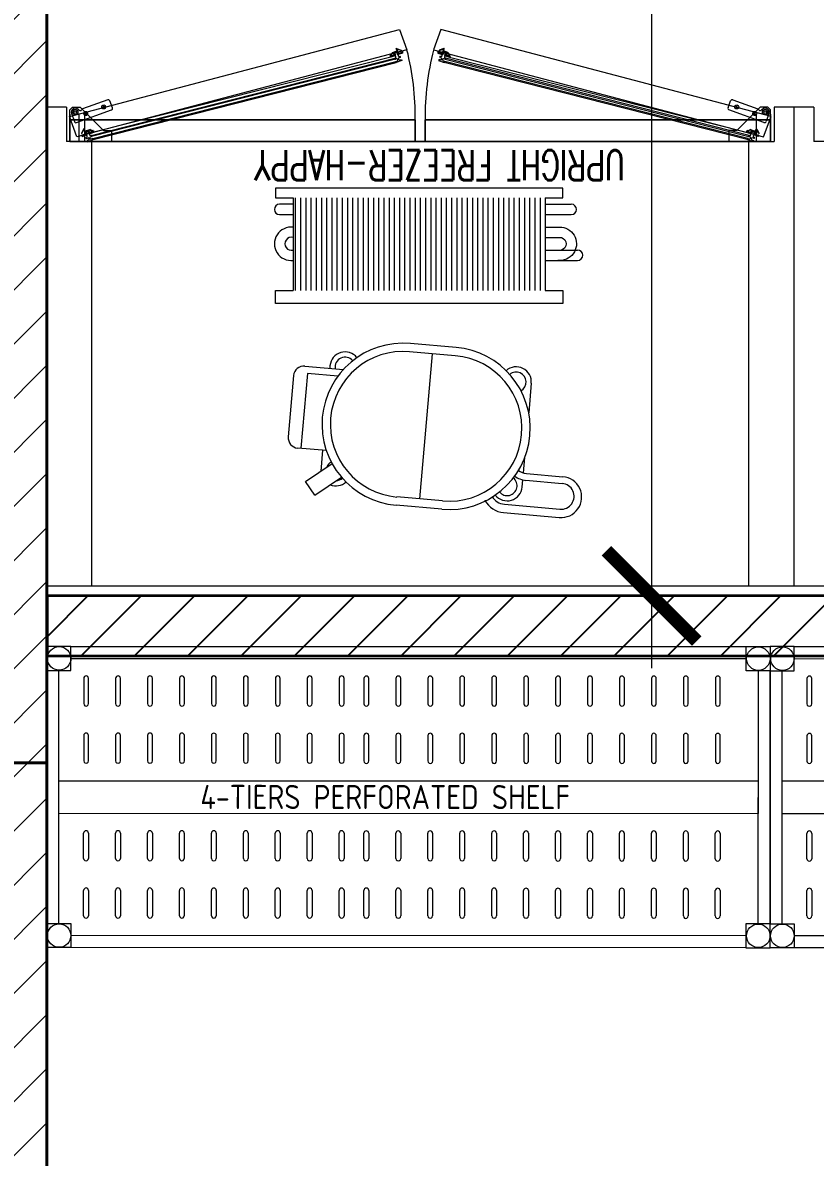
# Model space of a CAD drawing. Header units: millimetres. Extents: x 886808 to 1650903, y -1008069 to 230892.
# Drawn here: x 935148 to 936463, y -350954 to -349071 of the extents above; entities that cross this region are included whole.
import ezdxf

# ---------------------------------------------------------------- set-up
doc = ezdxf.new("R2010")
doc.units = ezdxf.units.MM
doc.layers.get('0').update_dxf_attribs({"lineweight": 0})
for name, color, linetype, lineweight in [('01- NET TUONG- 242', 242, 'Continuous', 40), ('A_Dim', 8, 'Continuous', 5), ('HACTH', 8, 'Continuous', 0), ('hatch', 250, 'Continuous', 0), ('I-FURN', 252, 'Continuous', 5)]:
    doc.layers.add(name, color=color, linetype=linetype, lineweight=lineweight)
doc.layers.add('DS_Hatch', color=8, linetype='Continuous')
doc.styles.add('MtXpl_architxt_shx', font='architxt.shx')
doc.styles.add('MtXpl_simplex8_shx', font='simplex8.shx')
doc.styles.add('TIÊU ĐỀ', font='arial.ttf', dxfattribs={"height": 230})
doc.dimstyles.new('1-100', dxfattribs={"dimtxt": 230, "dimasz": 150, "dimexe": 150, "dimexo": 300, "dimgap": 90, "dimtad": 1, "dimdec": 0, "dimrnd": 5, "dimzin": 0, "dimtxsty": 'TIÊU ĐỀ', "dimblk": 'ARCHTICK', "dimcen": 100, "dimdle": 120, "dimclrd": 256, "dimclre": 256, "dimclrt": 2, "dimadec": 0, "dimazin": 0, "dimtfac": 1, "dimtdec": 0, "dimtix": 1, "dimtmove": 1, "dimatfit": 3, "dimldrblk": 'OPEN30', "dimfxl": 900, "dimtolj": 1, "dimtzin": 0, "dimlwd": 13, "dimlwe": 13, "dimarcsym": 1})
pattern_1 = [(45, (-934918.59, 379499.195), (-44.9012806, 44.9012806), [])]

# ---------------------------------------------------------------- blocks, each defined once
blk = doc.blocks.new('TUONG BEP TG 1')
at = {"layer": 'HACTH', "transparency": 33554636}
h = blk.add_hatch(dxfattribs=at)
h.set_pattern_fill('ANSI31', color=256, scale=20)
h.set_pattern_definition(pattern_1)
h.paths.add_polyline_path([(3452.6, 37100), (6590.6, 37100), (6590.6, 36900), (3452.6, 36900)])
h.paths.add_polyline_path([(269.7, 37100), (1652.6, 37100), (1652.6, 36900), (269.7, 36900)])
h.paths.add_polyline_path([(8200.6, 37100), (10000, 37100), (10000, 36900), (8200.6, 36900)])
h.paths.add_polyline_path([(269.7, 29200), (70, 29200)], flags=17)
h.paths.add_polyline_path([(70, 19062.5), (269.7, 19062.5), (269.8, 17496.1), (70.1, 17496.1)])
h.paths.add_polyline_path([(69.6, 4881.2), (269.7, 4881.2), (269.7, 2202), (69.6, 2202)])
h.paths.add_polyline_path([(69.6, 7593.8), (269.7, 7593.8), (269.7, 6481.2), (69.6, 6481.2)])
h.paths.add_polyline_path([(69.6, 602), (269.7, 602), (269.7, 0), (69.6, 0)])
h.paths.add_polyline_path([(269.6, 0), (1685.1, 0), (1685.1, 200), (269.6, 200)])
h.paths.add_polyline_path([(3485.1, 200), (7535.3, 200), (7535.3, 0), (3485.1, 0)])
h.paths.add_polyline_path([(9145.3, 200), (10000, 200), (10000, 0), (9145.3, 0)])
h.paths.add_polyline_path([(70, 29200), (269.7, 29200), (269.7, 20662.5), (70, 20662.5)])
h.paths.add_polyline_path([(68.5, 14361), (269.7, 14361), (269.7, 15896.1), (68.5, 15896.1)])
h.paths.add_polyline_path([(69.6, 11800.9), (268.5, 11800.9), (268.5, 12761), (69.6, 12761)])
h.paths.add_polyline_path([(69.6, 10200.9), (269.6, 10200.9), (269.6, 9193.8), (69.6, 9193.8)])
h.paths.add_polyline_path([(69.8, 200.2), (69.8, 0), (-2028.9, -0.1), (-2028.9, 200)])
h.paths.add_polyline_path([(70, 37100.1), (270.6, 37100.1), (270.6, 34325), (70, 34325)])
h.paths.add_polyline_path([(70, 37100.1), (70, 36899.9), (-3029.1, 36899.8), (-3029.1, 37100)])
h.paths.add_polyline_path([(-3229.3, 37100), (-3029.1, 37100), (-3029, 36699.8), (-3229.2, 36699.8)])
h.paths.add_polyline_path([(-3229.3, 35699.8), (-3029.1, 35699.8), (-3029, 34049.8), (-3229.2, 34049.8)])
h.paths.add_polyline_path([(70.6, 34450.1), (70.6, 34249.9), (-3029, 34249.9), (-3029, 34450.1)])
h.paths.add_polyline_path([(-3229.4, 33049.7), (-3029.2, 33049.7), (-3029.1, 31994.2), (-3229.3, 31994.2)])
h.paths.add_polyline_path([(70, 32200.2), (70, 32000), (-3029.1, 32000), (-3029.1, 32200.2)])
h.paths.add_polyline_path([(-3329, 3299.3), (-3128.9, 3299.3), (-3128.9, 4099.2), (70, 4099.2), (70, 4299.4), (-3329, 4299.3)])
h.paths.add_polyline_path([(-3128.9, 2299.3), (-3329, 2299.3), (-3329, 0), (-3028.9, -0.1), (-3028.9, 200), (-3128.9, 200)])
h = blk.add_hatch(dxfattribs=at)
h.set_pattern_fill('ANSI31', color=256, scale=20)
h.set_pattern_definition(pattern_1)
h.paths.add_polyline_path([(70, 29807.8), (70, 31607.8), (-2430, 31607.8), (-2430, 31445.3), (-2630, 31445.3), (-2630, 31807.8), (70, 31807.8), (70, 29607.8), (-2630, 29607.8), (-2630, 29944.8), (-2430, 29944.8), (-2430, 29807.8)])
h.paths.add_polyline_path([(70, 32725), (269.7, 32725), (269.7, 29200), (70, 29200)])
at = {"layer": '01- NET TUONG- 242', "transparency": 33554636}
for points in [[(70, 32725), (269.7, 32725), (269.7, 29200), (70, 29200)], [(70, 29200), (269.7, 29200), (269.7, 20662.5), (70, 20662.5)]]:
    blk.add_lwpolyline(points, close=True, dxfattribs=at)
blk = doc.blocks.new('BO TRI BEP')
at = {"layer": 'DS_Hatch', "transparency": 33554534}
h = blk.add_hatch(dxfattribs=at)
h.set_pattern_fill('ANSI31', color=256, scale=500)
h.set_pattern_definition([(45, (-934988.59, 379499.195), (-44.194174, 44.194174), [])])
h.paths.add_polyline_path([(6079.1, 13806.3), (9930.4, 13806.3), (9930.4, 13697.9), (6079.1, 13697.9)])
h.paths.add_polyline_path([(4269.5, 17522.7), (200.2, 17522.7), (200.2, 17622.7), (4269.5, 17622.7)])
h.paths.add_polyline_path([(4780, 27100), (200.2, 27100), (200.2, 27200), (4780, 27200)])
h.paths.add_polyline_path([(4070.1, 27200), (4170.1, 27200), (4170.1, 27776), (4070.1, 27776)])
h.paths.add_polyline_path([(200.2, 29477), (4070.1, 29477.5), (4070.1, 29377.5), (200.2, 29377)])
h.paths.add_polyline_path([(4070.1, 30277), (4170.1, 30277), (4170.2, 28778), (4070.1, 28778)])
h.paths.add_polyline_path([(4170.2, 31277), (4170.2, 36900), (4070.2, 36900), (4070.2, 31277)])
at = {"layer": '01- NET TUONG- 242', "transparency": 33554636}
blk.add_lwpolyline([(200.2, 29477), (4070.1, 29477.5), (4070.1, 29377.5), (200.2, 29377)], close=True, dxfattribs=at)
blk = doc.blocks.new('A$C26DD556D')
at = {"layer": 'hatch', "transparency": 33554636}
for p, q in [((2116.5, 20958.9), (2664.3, 21103.2)), ((2664.3, 21103.2), (2676.6, 21069.4)), ((2732.8, 21103.2), (2720.6, 21069.4)), ((3280.7, 20958.9), (2732.8, 21103.2)), ((2660.1, 21067.8), (2658.8, 21071.4)), ((2659.5, 21072.1), (2667.1, 21068.9)), ((2737.7, 21072.1), (2730.1, 21068.9)), ((2737.1, 21067.8), (2738.4, 21071.4)), ((2676.6, 21069.4), (2128.8, 20925)), ((2152.7, 20927.4), (2656.7, 21055.9)), ((2657.4, 21054.1), (2153.4, 20925.6)), ((2649.7, 21057.2), (2157.2, 20933)), ((2649.7, 21057.2), (2648.5, 21059.2)), ((2648.5, 21059.2), (2649.5, 21058.2)), ((2649, 21060.7), (2649.9, 21061)), ((2649.3, 21059.9), (2649, 21060.7)), ((2650.2, 21060.2), (2649.3, 21059.9)), ((2649.5, 21058.2), (2650, 21058)), ((2649.6, 21059.1), (2655.4, 21061.2)), ((2649.9, 21058.4), (2649.6, 21059.1)), ((2656.9, 21059.8), (2649.7, 21057.2)), ((2657.6, 21061.2), (2649.9, 21058.4)), ((2650, 21058), (2657.9, 21060.9)), ((2650.5, 21061.5), (2651.3, 21063.7)), ((2652.1, 21063.4), (2651.2, 21061.3)), ((2652.9, 21065.2), (2660.1, 21067.8)), ((2654.1, 21064.8), (2653.2, 21064.5)), ((2655.4, 21061.2), (2654.1, 21064.8)), ((2660.4, 21067.1), (2654.8, 21065.1)), ((2654.8, 21065.1), (2656.1, 21061.5)), ((2656.1, 21061.5), (2657.3, 21061.9)), ((2656.5, 21062.7), (2657.6, 21066.2)), ((2657.3, 21062.6), (2656.7, 21062.4)), ((2656.7, 21055.9), (2658.1, 21056.4)), ((2657.9, 21060.9), (2657.3, 21062.6)), ((2657.3, 21061.9), (2657.6, 21061.2)), ((2660, 21055), (2657.4, 21054.1)), ((2657.6, 21066.2), (2660.7, 21064.2)), ((2666.4, 21068.3), (2659.8, 21071.1)), ((2659.8, 21071.1), (2662.4, 21063.8)), ((2660.6, 21063.8), (2660.1, 21063.6)), ((2660.1, 21063.6), (2660.7, 21061.9)), ((2661.6, 21063.5), (2660.4, 21067.1)), ((2660.5, 21063.1), (2661.6, 21063.5)), ((2660.8, 21062.3), (2660.5, 21063.1)), ((2660.7, 21061.9), (2668.6, 21064.8)), ((2668.5, 21065.1), (2660.8, 21062.3)), ((2669.3, 21064.3), (2662.2, 21061.8)), ((2662.4, 21063.8), (2668.2, 21065.9)), ((2665.5, 21057), (2662.8, 21056.1)), ((2663.4, 21058.3), (2664.8, 21058.8)), ((2664.1, 21052.6), (2667.4, 21053.8)), ((2667.1, 21068.9), (2667, 21068.5)), ((2667.4, 21053.8), (2668, 21052)), ((2668.2, 21065.9), (2668.5, 21065.1)), ((2668.6, 21064.8), (2668.9, 21065.2)), ((2668.9, 21065.2), (2669, 21066.6)), ((2669, 21066.6), (2669.3, 21064.3)), ((2720.6, 21069.4), (3268.4, 20925)), ((2728.2, 21066.6), (2727.9, 21064.3)), ((2727.9, 21064.3), (2735, 21061.8)), ((2728.3, 21065.2), (2728.2, 21066.6)), ((2728.6, 21064.8), (2728.3, 21065.2)), ((2736.5, 21061.9), (2728.6, 21064.8)), ((2729, 21065.9), (2728.7, 21065.1)), ((2728.7, 21065.1), (2736.4, 21062.3)), ((2734.8, 21063.8), (2729, 21065.9)), ((2729.8, 21053.8), (2729.2, 21052)), ((2733.1, 21052.6), (2729.8, 21053.8)), ((2730.1, 21068.9), (2730.2, 21068.5)), ((2730.8, 21068.3), (2737.4, 21071.1)), ((2731.7, 21057), (2734.4, 21056.1)), ((2733.8, 21058.3), (2732.4, 21058.8)), ((2737.4, 21071.1), (2734.8, 21063.8)), ((2735.5, 21063.5), (2736.8, 21067.1)), ((2736.7, 21063.1), (2735.5, 21063.5)), ((2736.4, 21062.3), (2736.7, 21063.1)), ((2739.6, 21066.2), (2736.5, 21064.2)), ((2737.1, 21063.6), (2736.5, 21061.9)), ((2736.6, 21063.8), (2737.1, 21063.6)), ((2736.8, 21067.1), (2742.3, 21065.1)), ((2744.3, 21065.2), (2737.1, 21067.8)), ((2737.1, 21055), (2739.8, 21054.1)), ((2740.5, 21055.9), (2739.1, 21056.4)), ((2739.3, 21060.9), (2739.9, 21062.6)), ((2747.2, 21058), (2739.3, 21060.9)), ((2740.7, 21062.7), (2739.6, 21066.2)), ((2739.9, 21061.9), (2739.6, 21061.2)), ((2739.6, 21061.2), (2747.3, 21058.4)), ((2739.8, 21054.1), (3243.8, 20925.6)), ((2739.9, 21062.6), (2740.4, 21062.4)), ((2741.1, 21061.5), (2739.9, 21061.9)), ((2740.3, 21059.8), (2747.4, 21057.2)), ((3244.5, 20927.4), (2740.5, 21055.9)), ((2742.3, 21065.1), (2741.1, 21061.5)), ((2741.8, 21061.2), (2743.1, 21064.8)), ((2747.6, 21059.1), (2741.8, 21061.2)), ((2743.1, 21064.8), (2744, 21064.5)), ((2745.1, 21063.4), (2746, 21061.3)), ((2746.7, 21061.5), (2745.9, 21063.7)), ((2747, 21060.2), (2747.9, 21059.9)), ((2747.7, 21058.2), (2747.2, 21058)), ((2748.2, 21060.7), (2747.3, 21061)), ((2747.3, 21058.4), (2747.6, 21059.1)), ((2747.4, 21057.2), (2748.7, 21059.2)), ((2747.4, 21057.2), (3240, 20933)), ((2748.7, 21059.2), (2747.7, 21058.2)), ((2747.9, 21059.9), (2748.2, 21060.7)), ((2155.3, 20922.4), (2658, 21050.4)), ((2155.9, 20920.6), (2658.7, 21048.6)), ((2658, 21050.4), (2661.3, 21051.6)), ((2658.7, 21048.6), (2658, 21050.4)), ((2668, 21052), (2658.7, 21048.6)), ((2729.2, 21052), (2738.5, 21048.6)), ((2739.2, 21050.4), (2735.9, 21051.6)), ((2738.5, 21048.6), (2739.2, 21050.4)), ((3241.2, 20920.6), (2738.5, 21048.6)), ((3241.9, 20922.4), (2739.2, 21050.4)), ((2180.1, 20986.7), (2138.3, 20971.5)), ((2174.3, 20972.4), (2172.6, 20977.1)), ((2187.9, 20973.3), (2183.6, 20985.1)), ((3209.3, 20973.3), (3213.6, 20985.1)), ((3217, 20986.7), (3258.9, 20971.5)), ((3222.9, 20972.4), (3224.5, 20977.1)), ((2111.6, 20974.6), (2078.6, 20974.6)), ((2078.6, 20974.6), (2078.6, 20179.6)), ((2111.6, 20974.6), (2111.6, 20917.6)), ((2111.6, 20974.6), (2111.6, 20917.6)), ((2111.6, 20974.6), (2111.6, 20917.6)), ((2111.6, 20974.6), (2111.6, 20917.6)), ((2128.8, 20925), (2116.5, 20958.9)), ((2117.3, 20969.8), (2121.8, 20974.3)), ((2117.3, 20917.6), (2117.3, 20969.8)), ((2117.3, 20962.6), (2117.3, 20917.6)), ((2120, 20963.9), (2124.9, 20950.4)), ((2121.8, 20974.3), (2134.4, 20974.3)), ((2128.3, 20948.8), (2186.3, 20969.8)), ((2133, 20969.4), (2131, 20971.1)), ((2132.4, 20962.6), (2132.4, 20917.6)), ((2134.4, 20974.3), (2173.1, 20935.6)), ((2138.3, 20971.5), (2136.8, 20969.8)), ((2145.8, 20964.7), (2141.1, 20963)), ((2141.4, 20962.6), (2141.4, 20917.6)), ((2144.3, 20961.5), (2142.6, 20966.2)), ((2175.8, 20975.6), (2171.2, 20973.9)), ((3268.9, 20948.8), (3210.9, 20969.8)), ((3221.4, 20975.6), (3226, 20973.9)), ((3262.8, 20974.3), (3224.1, 20935.6)), ((3251.4, 20964.7), (3256.1, 20963)), ((3252.9, 20961.5), (3254.6, 20966.2)), ((3255.8, 20962.6), (3255.8, 20917.6)), ((3258.9, 20971.5), (3260.4, 20969.8)), ((3275.4, 20974.3), (3262.8, 20974.3)), ((3264.2, 20969.4), (3266.2, 20971.1)), ((3268.4, 20925), (3280.7, 20958.9)), ((3277.2, 20963.9), (3272.3, 20950.4)), ((3279.9, 20969.8), (3275.4, 20974.3)), ((3279.9, 20917.6), (3279.9, 20969.8)), ((3279.9, 20962.6), (3279.9, 20917.6)), ((3279.9, 20962.6), (3279.9, 20917.6)), ((3285.6, 20974.6), (3285.6, 20917.6)), ((3285.6, 20974.6), (3285.6, 20917.6)), ((3318.6, 20974.6), (3285.6, 20974.6)), ((3318.6, 20974.6), (3318.6, 20179.6)), ((3351.6, 20974.6), (3318.6, 20974.6)), ((3318.6, 20974.6), (3318.6, 20179.6)), ((3351.6, 20974.6), (3351.6, 20917.6)), ((3351.6, 20974.6), (3351.6, 20917.6)), ((3351.6, 20974.6), (3351.6, 20917.6)), ((3351.6, 20974.6), (3351.6, 20917.6)), ((2690.5, 20953.6), (2117.3, 20953.6)), ((2117.3, 20953.6), (2117.3, 20917.6)), ((2117.3, 20953.6), (2690.5, 20953.6)), ((2117.3, 20917.6), (2117.3, 20953.6)), ((2690.5, 20917.6), (2690.5, 20953.6)), ((2690.5, 20953.6), (2690.5, 20917.6)), ((2706.7, 20953.6), (3279.9, 20953.6)), ((2706.7, 20917.6), (2706.7, 20953.6)), ((3279.9, 20953.6), (2706.7, 20953.6)), ((2706.7, 20953.6), (2706.7, 20917.6)), ((3279.9, 20953.6), (3279.9, 20917.6)), ((3279.9, 20917.6), (3279.9, 20953.6)), ((2140.2, 20938.1), (2136.4, 20930.7)), ((2136.4, 20930.7), (2136.7, 20930.6)), ((2137.4, 20926.8), (2136.4, 20927.8)), ((2136.4, 20927.8), (2137.7, 20925.9)), ((2137.4, 20930.8), (2140.6, 20937.2)), ((2138, 20926.7), (2137.4, 20926.8)), ((2143.3, 20929.9), (2137.5, 20927.8)), ((2137.5, 20927.8), (2137.8, 20927)), ((2137.7, 20925.9), (2144.8, 20928.5)), ((2137.8, 20927), (2145.5, 20929.8)), ((2145.8, 20929.5), (2138, 20926.7)), ((2140.6, 20937.2), (2143.3, 20929.9)), ((2142.5, 20934.5), (2141.2, 20938)), ((2149.7, 20937.1), (2142.5, 20934.5)), ((2142.8, 20933.7), (2148.3, 20935.7)), ((2144.1, 20930.2), (2142.8, 20933.7)), ((2145.2, 20930.6), (2144.1, 20930.2)), ((2145.5, 20934.8), (2144.4, 20931.3)), ((2144.7, 20931), (2145.2, 20931.2)), ((2146, 20925), (2144.7, 20924.5)), ((2145.2, 20931.2), (2145.8, 20929.5)), ((2145.5, 20929.8), (2145.2, 20930.6)), ((2145.3, 20922.7), (2148, 20923.7)), ((2148.6, 20932.8), (2145.5, 20934.8)), ((2146.6, 20917.2), (2155.9, 20920.6)), ((2148, 20932.2), (2148.5, 20932.4)), ((2148.6, 20930.5), (2148, 20932.2)), ((2148.3, 20935.7), (2149.6, 20932.2)), ((2149.6, 20932.2), (2148.4, 20931.7)), ((2148.4, 20931.7), (2148.7, 20931)), ((2156.5, 20933.4), (2148.6, 20930.5)), ((2148.7, 20931), (2156.4, 20933.8)), ((2149, 20936), (2150, 20936.3)), ((2150.3, 20932.4), (2149, 20936)), ((2150.1, 20930.4), (2157.2, 20933)), ((2156.1, 20934.5), (2150.3, 20932.4)), ((2150.7, 20924.7), (2153.4, 20925.6)), ((2152.7, 20927.4), (2151.3, 20926.9)), ((2151.4, 20936.2), (2153.5, 20935.1)), ((2153.9, 20935.8), (2151.8, 20936.9)), ((2155.3, 20922.4), (2152, 20921.2)), ((2155.6, 20936.1), (2154.7, 20935.7)), ((2155, 20935), (2155.8, 20935.3)), ((2155.9, 20920.6), (2155.3, 20922.4)), ((2155.8, 20935.3), (2155.6, 20936.1)), ((2156.4, 20933.8), (2156.1, 20934.5)), ((2156.8, 20933.8), (2156.5, 20933.4)), ((2156.9, 20935.2), (2156.8, 20933.8)), ((2157.2, 20933), (2156.9, 20935.2)), ((2173.1, 20935.6), (2186.6, 20935.6)), ((2186.6, 20935.6), (2186.6, 20917.6)), ((3224.1, 20935.6), (3210.6, 20935.6)), ((3210.6, 20935.6), (3210.6, 20917.6)), ((3240, 20933), (3240.3, 20935.2)), ((3247.1, 20930.4), (3240, 20933)), ((3240.3, 20935.2), (3240.4, 20933.8)), ((3240.4, 20933.8), (3240.7, 20933.4)), ((3240.7, 20933.4), (3248.6, 20930.5)), ((3240.8, 20933.8), (3241.1, 20934.5)), ((3248.5, 20931), (3240.8, 20933.8)), ((3241.1, 20934.5), (3246.9, 20932.4)), ((3241.2, 20920.6), (3241.9, 20922.4)), ((3250.6, 20917.2), (3241.2, 20920.6)), ((3241.3, 20935.3), (3241.6, 20936.1)), ((3242.2, 20935), (3241.3, 20935.3)), ((3241.6, 20936.1), (3242.5, 20935.7)), ((3241.9, 20922.4), (3245.2, 20921.2)), ((3243.3, 20935.8), (3245.4, 20936.9)), ((3245.7, 20936.2), (3243.7, 20935.1)), ((3246.5, 20924.7), (3243.8, 20925.6)), ((3244.5, 20927.4), (3245.8, 20926.9)), ((3246.9, 20932.4), (3248.2, 20936)), ((3248.2, 20936), (3247.2, 20936.3)), ((3247.5, 20937.1), (3254.7, 20934.5)), ((3248.9, 20935.7), (3247.6, 20932.2)), ((3247.6, 20932.2), (3248.8, 20931.7)), ((3248.8, 20931.7), (3248.5, 20931)), ((3248.6, 20932.8), (3251.7, 20934.8)), ((3248.6, 20930.5), (3249.2, 20932.2)), ((3249.2, 20932.2), (3248.7, 20932.4)), ((3254.4, 20933.7), (3248.9, 20935.7)), ((3251.9, 20922.7), (3249.2, 20923.7)), ((3251.1, 20925), (3252.5, 20924.5)), ((3252, 20931.2), (3251.3, 20929.5)), ((3251.3, 20929.5), (3259.2, 20926.7)), ((3251.7, 20934.8), (3252.8, 20931.3)), ((3251.7, 20929.8), (3252, 20930.6)), ((3259.4, 20927), (3251.7, 20929.8)), ((3252.5, 20931), (3252, 20931.2)), ((3252, 20930.6), (3253.1, 20930.2)), ((3259.5, 20925.9), (3252.4, 20928.5)), ((3253.1, 20930.2), (3254.4, 20933.7)), ((3256.6, 20937.2), (3253.9, 20929.9)), ((3253.9, 20929.9), (3259.7, 20927.8)), ((3254.7, 20934.5), (3256, 20938)), ((3259.8, 20930.8), (3256.6, 20937.2)), ((3257, 20938.1), (3260.8, 20930.7)), ((3259.2, 20926.7), (3259.7, 20926.8)), ((3259.7, 20927.8), (3259.4, 20927)), ((3260.8, 20927.8), (3259.5, 20925.9)), ((3259.7, 20926.8), (3260.8, 20927.8)), ((3260.8, 20930.7), (3260.4, 20930.6)), ((2153.6, 20917.6), (2111.6, 20917.6)), ((3279.9, 20917.6), (2117.3, 20917.6)), ((2117.3, 20917.6), (2690.5, 20917.6)), ((2186.6, 20917.6), (2117.3, 20917.6)), ((2690.5, 20917.6), (2117.3, 20917.6)), ((3279.9, 20917.6), (2117.3, 20917.6)), ((2149.2, 20920.2), (2145.9, 20919)), ((2145.9, 20919), (2146.6, 20917.2)), ((2153.6, 20917.6), (3243.6, 20917.6)), ((2153.6, 20179.6), (2153.6, 20917.6)), ((2706.7, 20917.6), (2690.5, 20917.6)), ((3279.9, 20917.6), (2706.7, 20917.6)), ((2706.7, 20917.6), (3279.9, 20917.6)), ((3210.6, 20917.6), (3279.9, 20917.6)), ((3243.6, 20917.6), (3285.6, 20917.6)), ((3243.6, 20179.6), (3243.6, 20917.6)), ((3248, 20920.2), (3251.3, 20919)), ((3251.3, 20919), (3250.6, 20917.2)), ((3393.6, 20917.6), (3351.6, 20917.6)), ((2935.5, 20840.1), (2458.5, 20840.1)), ((2458.5, 20840.1), (2458.5, 20823.8)), ((2935.5, 20823.8), (2935.5, 20840.1)), ((2458.5, 20823.8), (2487.9, 20823.8)), ((2487.9, 20813.4), (2465.4, 20813.4)), ((2487.9, 20823.8), (2487.9, 20670.3)), ((2491.4, 20823.8), (2491.4, 20670.3)), ((2500, 20823.8), (2500, 20670.3)), ((2508.6, 20823.8), (2508.6, 20670.3)), ((2517.3, 20823.8), (2517.3, 20670.3)), ((2525.9, 20823.8), (2525.9, 20670.3)), ((2534.6, 20823.8), (2534.6, 20670.3)), ((2543.2, 20823.8), (2543.2, 20670.3)), ((2551.8, 20823.8), (2551.8, 20670.3)), ((2560.5, 20823.8), (2560.5, 20670.3)), ((2569.1, 20823.8), (2569.1, 20670.3)), ((2577.8, 20823.8), (2577.8, 20670.3)), ((2586.4, 20823.8), (2586.4, 20670.3)), ((2595, 20823.8), (2595, 20670.3)), ((2603.7, 20823.8), (2603.7, 20670.3)), ((2612.3, 20823.8), (2612.3, 20670.3)), ((2621, 20823.8), (2621, 20670.3)), ((2629.6, 20823.8), (2629.6, 20670.3)), ((2638.2, 20823.8), (2638.2, 20670.3)), ((2646.9, 20823.8), (2646.9, 20670.3)), ((2655.5, 20823.8), (2655.5, 20670.3)), ((2664.2, 20823.8), (2664.2, 20670.3)), ((2672.8, 20823.8), (2672.8, 20670.3)), ((2681.4, 20823.8), (2681.4, 20670.3)), ((2690.1, 20823.8), (2690.1, 20670.3)), ((2698.7, 20823.8), (2698.7, 20670.3)), ((2707.4, 20823.8), (2707.4, 20670.3)), ((2716, 20823.8), (2716, 20670.3)), ((2724.6, 20823.8), (2724.6, 20670.3)), ((2733.3, 20823.8), (2733.3, 20670.3)), ((2741.9, 20823.8), (2741.9, 20670.3)), ((2750.6, 20823.8), (2750.6, 20670.3)), ((2759.2, 20823.8), (2759.2, 20670.3)), ((2767.8, 20823.8), (2767.8, 20670.3)), ((2776.5, 20823.8), (2776.5, 20670.3)), ((2785.1, 20823.8), (2785.1, 20670.3)), ((2793.8, 20823.8), (2793.8, 20670.3)), ((2802.4, 20823.8), (2802.4, 20670.3)), ((2811, 20823.8), (2811, 20670.3)), ((2819.7, 20823.8), (2819.7, 20670.3)), ((2828.3, 20823.8), (2828.3, 20670.3)), ((2837, 20823.8), (2837, 20670.3)), ((2845.6, 20823.8), (2845.6, 20670.3)), ((2854.2, 20823.8), (2854.2, 20670.3)), ((2862.9, 20823.8), (2862.9, 20670.3)), ((2871.5, 20823.8), (2871.5, 20670.3)), ((2880.2, 20823.8), (2880.2, 20670.3)), ((2888.8, 20823.8), (2888.8, 20670.3)), ((2897.4, 20823.8), (2897.4, 20670.3)), ((2906.1, 20823.8), (2935.5, 20823.8)), ((2906.1, 20823.8), (2906.1, 20670.3)), ((2906.1, 20813.4), (2949.3, 20813.4)), ((2465.4, 20796.1), (2487.9, 20796.1)), ((2906.1, 20796.1), (2949.3, 20796.1)), ((2906.1, 20775.4), (2933.4, 20775.4)), ((2906.1, 20758.1), (2932.9, 20758.1)), ((2906.1, 20737.4), (2959.7, 20737.4)), ((2906.1, 20720.1), (2959.7, 20720.1)), ((2458.5, 20670.3), (2487.9, 20670.3)), ((2458.5, 20648.8), (2458.5, 20670.3)), ((2906.1, 20670.3), (2935.5, 20670.3)), ((2935.5, 20670.3), (2935.5, 20648.8)), ((2935.5, 20648.8), (2458.5, 20648.8)), ((2758, 20575.7), (2682.3, 20582.3)), ((2756.8, 20561.9), (2681.1, 20568.5)), ((2697.8, 20324.2), (2718.9, 20565.2)), ((2507.2, 20544.7), (2571.2, 20539.1)), ((2548.9, 20545.4), (2548.6, 20541.1)), ((2488.5, 20529), (2479.6, 20427.4)), ((2511.4, 20532.2), (2500.5, 20408.3)), ((2561.9, 20527.8), (2511.4, 20532.2)), ((2882.9, 20516.2), (2878.6, 20467)), ((2542.9, 20404.5), (2495.3, 20408.7)), ((2536.7, 20405.1), (2533.6, 20370.5)), ((2508.3, 20353), (2552.3, 20383.3)), ((2869.9, 20367.4), (2872.1, 20393.2)), ((2524, 20330.3), (2568, 20360.6)), ((2867.8, 20344), (2868.9, 20356)), ((2875, 20366.4), (2935.2, 20361.1)), ((2524, 20330.3), (2508.3, 20353)), ((2874, 20355.2), (2934.3, 20349.9)), ((2735.7, 20320.9), (2660, 20327.5)), ((2806.4, 20320.8), (2805.8, 20321.7)), ((2818.4, 20327.6), (2817.9, 20328.5)), ((2734.5, 20307.1), (2658.8, 20313.8)), ((2837, 20301.6), (2929.3, 20293.5)), ((2838.2, 20315.4), (2930.5, 20307.3)), ((3318.6, 20179.6), (2078.6, 20179.6)), ((4558.6, 20179.6), (3318.6, 20179.6)), ((2119.2, 20079.6), (2079.2, 20079.6)), ((2079.2, 20079.6), (2079.2, 20039.6)), ((2119.2, 20079.6), (2079.2, 20079.6)), ((2119.2, 20079.6), (3239.2, 20079.2)), ((2119.2, 20079.6), (2119.2, 20079.6)), ((2119.2, 20039.6), (2119.2, 20079.6)), ((2119.2, 20079.6), (2119.2, 20079.6)), ((3239.2, 20079.2), (3239.2, 20079.2)), ((3239.2, 20079.2), (3279.2, 20079.2)), ((3239.2, 20039.2), (3239.2, 20079.2)), ((3239.2, 20079.2), (3239.2, 20079.2)), ((3239.2, 20079.2), (3279.2, 20079.2)), ((3279.2, 20079.2), (3279.2, 20039.2)), ((3319.2, 20079.2), (3279.2, 20079.2)), ((3279.2, 20079.2), (3279.2, 20039.2)), ((3319.2, 20079.2), (3279.2, 20079.2)), ((3319.2, 20079.2), (4439.2, 20078.7)), ((3319.2, 20079.2), (3319.2, 20079.2)), ((3319.2, 20039.2), (3319.2, 20079.2)), ((3319.2, 20079.2), (3319.2, 20079.2)), ((2119.2, 20059.6), (3239.2, 20059.2)), ((3319.2, 20059.2), (4439.2, 20058.7)), ((2079, 19619.6), (2079.2, 20039.6)), ((2079.2, 20039.6), (2119.2, 20039.6)), ((2099, 19619.6), (2099.2, 20039.6)), ((2119.2, 20039.6), (2119.2, 20039.6)), ((3279.2, 20039.2), (3239.2, 20039.2)), ((3239.2, 20039.2), (3239.2, 20039.2)), ((3259.2, 20039.2), (3259, 19619.2)), ((3279.2, 20039.2), (3279, 19619.2)), ((3279, 19619.2), (3279.2, 20039.2)), ((3279.2, 20039.2), (3319.2, 20039.2)), ((3299, 19619.2), (3299.2, 20039.2)), ((3319.2, 20039.2), (3319.2, 20039.2)), ((2140.3, 20026.6), (2140.3, 19984.6)), ((2148.3, 19984.6), (2148.3, 20026.6)), ((2193.3, 20026.6), (2193.3, 19984.6)), ((2201.3, 19984.6), (2201.3, 20026.6)), ((2246.3, 20026.6), (2246.3, 19984.6)), ((2254.3, 19984.6), (2254.3, 20026.6)), ((2299.3, 20026.6), (2299.3, 19984.6)), ((2307.3, 19984.6), (2307.3, 20026.6)), ((2352.3, 20026.5), (2352.3, 19984.5)), ((2360.3, 19984.5), (2360.3, 20026.5)), ((2405.3, 20026.5), (2405.3, 19984.5)), ((2413.3, 19984.5), (2413.3, 20026.5)), ((2458.3, 20026.5), (2458.3, 19984.5)), ((2466.3, 19984.5), (2466.3, 20026.5)), ((2511.3, 20026.5), (2511.3, 19984.5)), ((2519.3, 19984.5), (2519.3, 20026.5)), ((2564.3, 20026.5), (2564.3, 19984.5)), ((2572.3, 19984.5), (2572.3, 20026.5)), ((2605.3, 20026.4), (2605.3, 19984.4)), ((2613.3, 19984.4), (2613.3, 20026.4)), ((2658.3, 20026.4), (2658.3, 19984.4)), ((2666.3, 19984.4), (2666.3, 20026.4)), ((2711.3, 20026.4), (2711.3, 19984.4)), ((2719.3, 19984.4), (2719.3, 20026.4)), ((2764.3, 20026.4), (2764.3, 19984.4)), ((2772.3, 19984.4), (2772.3, 20026.4)), ((2817.3, 20026.4), (2817.3, 19984.4)), ((2825.3, 19984.4), (2825.3, 20026.4)), ((2870.3, 20026.3), (2870.3, 19984.3)), ((2878.3, 19984.3), (2878.3, 20026.3)), ((2923.3, 20026.3), (2923.3, 19984.3)), ((2931.3, 19984.3), (2931.3, 20026.3)), ((2976.3, 20026.3), (2976.3, 19984.3)), ((2984.3, 19984.3), (2984.3, 20026.3)), ((3029.3, 20026.3), (3029.3, 19984.3)), ((3037.3, 19984.3), (3037.3, 20026.3)), ((3082.3, 20026.3), (3082.3, 19984.3)), ((3090.3, 19984.3), (3090.3, 20026.3)), ((3135.3, 20026.2), (3135.3, 19984.2)), ((3143.3, 19984.2), (3143.3, 20026.2)), ((3188.3, 20026.2), (3188.3, 19984.2)), ((3196.3, 19984.2), (3196.3, 20026.2)), ((3340.3, 20026.2), (3340.3, 19984.2)), ((3348.3, 19984.2), (3348.3, 20026.2)), ((2140.3, 19931.6), (2140.3, 19889.6)), ((2148.3, 19889.6), (2148.3, 19931.6)), ((2193.3, 19931.6), (2193.3, 19889.6)), ((2201.3, 19889.6), (2201.3, 19931.6)), ((2246.3, 19931.6), (2246.3, 19889.6)), ((2254.3, 19889.6), (2254.3, 19931.6)), ((2299.3, 19931.6), (2299.3, 19889.6)), ((2307.3, 19889.6), (2307.3, 19931.6)), ((2352.3, 19931.5), (2352.3, 19889.5)), ((2360.3, 19889.5), (2360.3, 19931.5)), ((2405.3, 19931.5), (2405.3, 19889.5)), ((2413.3, 19889.5), (2413.3, 19931.5)), ((2458.3, 19931.5), (2458.3, 19889.5)), ((2466.3, 19889.5), (2466.3, 19931.5)), ((2511.3, 19931.5), (2511.3, 19889.5)), ((2519.3, 19889.5), (2519.3, 19931.5)), ((2564.3, 19931.5), (2564.3, 19889.5)), ((2572.3, 19889.5), (2572.3, 19931.5)), ((2605.3, 19931.4), (2605.3, 19889.4)), ((2613.3, 19889.4), (2613.3, 19931.4)), ((2658.3, 19931.4), (2658.3, 19889.4)), ((2666.3, 19889.4), (2666.3, 19931.4)), ((2711.3, 19931.4), (2711.3, 19889.4)), ((2719.3, 19889.4), (2719.3, 19931.4)), ((2764.3, 19931.4), (2764.3, 19889.4)), ((2772.3, 19889.4), (2772.3, 19931.4)), ((2817.3, 19931.4), (2817.3, 19889.4)), ((2825.3, 19889.4), (2825.3, 19931.4)), ((2870.3, 19931.3), (2870.3, 19889.3)), ((2878.3, 19889.3), (2878.3, 19931.3)), ((2923.3, 19931.3), (2923.3, 19889.3)), ((2931.3, 19889.3), (2931.3, 19931.3)), ((2976.3, 19931.3), (2976.3, 19889.3)), ((2984.3, 19889.3), (2984.3, 19931.3)), ((3029.3, 19931.3), (3029.3, 19889.3)), ((3037.3, 19889.3), (3037.3, 19931.3)), ((3082.3, 19931.3), (3082.3, 19889.3)), ((3090.3, 19889.3), (3090.3, 19931.3)), ((3135.3, 19931.2), (3135.3, 19889.2)), ((3143.3, 19889.2), (3143.3, 19931.2)), ((3188.3, 19931.2), (3188.3, 19889.2)), ((3196.3, 19889.2), (3196.3, 19931.2)), ((3340.3, 19931.2), (3340.3, 19889.2)), ((3348.3, 19889.2), (3348.3, 19931.2)), ((2099.1, 19856.6), (3259.1, 19856.2)), ((2099.1, 19802.6), (2099.1, 19856.6)), ((3259.1, 19856.2), (3259.1, 19802.2)), ((3299.1, 19856.2), (4459.1, 19855.7)), ((3299.1, 19802.2), (3299.1, 19856.2)), ((2099.1, 19802.6), (3259.1, 19802.2)), ((3299.1, 19802.2), (4459.1, 19801.7)), ((2140.2, 19727.6), (2140.2, 19769.6)), ((2148.2, 19769.6), (2148.2, 19727.6)), ((2193.2, 19727.6), (2193.2, 19769.6)), ((2201.2, 19769.6), (2201.2, 19727.6)), ((2246.2, 19727.6), (2246.2, 19769.6)), ((2254.2, 19769.6), (2254.2, 19727.6)), ((2299.2, 19727.6), (2299.2, 19769.6)), ((2307.2, 19769.6), (2307.2, 19727.6)), ((2352.2, 19727.5), (2352.2, 19769.5)), ((2360.2, 19769.5), (2360.2, 19727.5)), ((2405.2, 19727.5), (2405.2, 19769.5)), ((2413.2, 19769.5), (2413.2, 19727.5)), ((2458.2, 19727.5), (2458.2, 19769.5)), ((2466.2, 19769.5), (2466.2, 19727.5)), ((2511.2, 19727.5), (2511.2, 19769.5)), ((2519.2, 19769.5), (2519.2, 19727.5)), ((2564.2, 19727.5), (2564.2, 19769.5)), ((2572.2, 19769.5), (2572.2, 19727.5)), ((2605.2, 19727.4), (2605.2, 19769.4)), ((2613.2, 19769.4), (2613.2, 19727.4)), ((2658.2, 19727.4), (2658.2, 19769.4)), ((2666.2, 19769.4), (2666.2, 19727.4)), ((2711.2, 19727.4), (2711.2, 19769.4)), ((2719.2, 19769.4), (2719.2, 19727.4)), ((2764.2, 19727.4), (2764.2, 19769.4)), ((2772.2, 19769.4), (2772.2, 19727.4)), ((2817.2, 19727.4), (2817.2, 19769.4)), ((2825.2, 19769.4), (2825.2, 19727.4)), ((2870.2, 19727.3), (2870.2, 19769.3)), ((2878.2, 19769.3), (2878.2, 19727.3)), ((2923.2, 19727.3), (2923.2, 19769.3)), ((2931.2, 19769.3), (2931.2, 19727.3)), ((2976.2, 19727.3), (2976.2, 19769.3)), ((2984.2, 19769.3), (2984.2, 19727.3)), ((3029.2, 19727.3), (3029.2, 19769.3)), ((3037.2, 19769.3), (3037.2, 19727.3)), ((3082.2, 19727.3), (3082.2, 19769.3)), ((3090.2, 19769.3), (3090.2, 19727.3)), ((3135.2, 19727.2), (3135.2, 19769.2)), ((3143.2, 19769.2), (3143.2, 19727.2)), ((3188.2, 19727.2), (3188.2, 19769.2)), ((3196.2, 19769.2), (3196.2, 19727.2)), ((3340.2, 19727.2), (3340.2, 19769.2)), ((3348.2, 19769.2), (3348.2, 19727.2)), ((2140.2, 19632.6), (2140.2, 19674.6)), ((2148.2, 19674.6), (2148.2, 19632.6)), ((2193.2, 19632.6), (2193.2, 19674.6)), ((2201.2, 19674.6), (2201.2, 19632.6)), ((2246.2, 19632.6), (2246.2, 19674.6)), ((2254.2, 19674.6), (2254.2, 19632.6)), ((2299.2, 19632.6), (2299.2, 19674.6)), ((2307.2, 19674.6), (2307.2, 19632.6)), ((2352.2, 19632.5), (2352.2, 19674.5)), ((2360.2, 19674.5), (2360.2, 19632.5)), ((2405.2, 19632.5), (2405.2, 19674.5)), ((2413.2, 19674.5), (2413.2, 19632.5)), ((2458.2, 19632.5), (2458.2, 19674.5)), ((2466.2, 19674.5), (2466.2, 19632.5)), ((2511.2, 19632.5), (2511.2, 19674.5)), ((2519.2, 19674.5), (2519.2, 19632.5)), ((2564.2, 19632.5), (2564.2, 19674.5)), ((2572.2, 19674.5), (2572.2, 19632.5)), ((2605.2, 19632.4), (2605.2, 19674.4)), ((2613.2, 19674.4), (2613.2, 19632.4)), ((2658.2, 19632.4), (2658.2, 19674.4)), ((2666.2, 19674.4), (2666.2, 19632.4)), ((2711.2, 19632.4), (2711.2, 19674.4)), ((2719.2, 19674.4), (2719.2, 19632.4)), ((2764.2, 19632.4), (2764.2, 19674.4)), ((2772.2, 19674.4), (2772.2, 19632.4)), ((2817.2, 19632.4), (2817.2, 19674.4)), ((2825.2, 19674.4), (2825.2, 19632.4)), ((2870.2, 19632.3), (2870.2, 19674.3)), ((2878.2, 19674.3), (2878.2, 19632.3)), ((2923.2, 19632.3), (2923.2, 19674.3)), ((2931.2, 19674.3), (2931.2, 19632.3)), ((2976.2, 19632.3), (2976.2, 19674.3)), ((2984.2, 19674.3), (2984.2, 19632.3)), ((3029.2, 19632.3), (3029.2, 19674.3)), ((3037.2, 19674.3), (3037.2, 19632.3)), ((3082.2, 19632.3), (3082.2, 19674.3)), ((3090.2, 19674.3), (3090.2, 19632.3)), ((3135.2, 19632.2), (3135.2, 19674.2)), ((3143.2, 19674.2), (3143.2, 19632.2)), ((3188.2, 19632.2), (3188.2, 19674.2)), ((3196.2, 19674.2), (3196.2, 19632.2)), ((3340.2, 19632.2), (3340.2, 19674.2)), ((3348.2, 19674.2), (3348.2, 19632.2)), ((2079, 19579.6), (2079, 19619.6)), ((2079, 19619.6), (2119, 19619.6)), ((2119, 19619.6), (2119, 19579.6)), ((2119, 19619.6), (2119, 19619.6)), ((2119, 19619.6), (2119, 19619.6)), ((2119, 19619.6), (2119, 19579.6)), ((3239, 19619.2), (3239, 19579.2)), ((3279, 19619.2), (3239, 19619.2)), ((3239, 19619.2), (3239, 19619.2)), ((3239, 19619.2), (3239, 19619.2)), ((3239, 19619.2), (3239, 19579.2)), ((3279, 19579.2), (3279, 19619.2)), ((3279, 19579.2), (3279, 19619.2)), ((3279, 19619.2), (3319, 19619.2)), ((3319, 19619.2), (3319, 19579.2)), ((3319, 19619.2), (3319, 19619.2)), ((3319, 19619.2), (3319, 19619.2)), ((3319, 19619.2), (3319, 19579.2)), ((3239, 19599.2), (2119, 19599.6)), ((4439, 19598.7), (3319, 19599.2)), ((2119, 19579.6), (2079, 19579.6)), ((2119, 19579.6), (2079, 19579.6)), ((3239, 19579.2), (2119, 19579.6)), ((3239, 19579.2), (3279, 19579.2)), ((3239, 19579.2), (3279, 19579.2)), ((3319, 19579.2), (3279, 19579.2)), ((3319, 19579.2), (3279, 19579.2)), ((4439, 19578.7), (3319, 19579.2))]:
    blk.add_line(p, q, dxfattribs=at)
for centre, radius in [((2173.5, 20974.8), 3.37), ((3223.7, 20974.8), 3.37), ((2126.3, 20966.2), 4.5), ((2126.3, 20966.2), 2.25), ((2143.5, 20963.9), 3.37), ((3253.7, 20963.9), 3.37), ((3270.9, 20966.2), 4.5), ((3270.9, 20966.2), 2.25), ((2099.6, 20059.6), 19.5), ((3259.6, 20059.2), 19.5), ((3299.6, 20059.2), 19.5), ((2099.5, 19599.6), 19.5), ((3259.5, 19599.2), 19.5), ((3299.5, 19599.2), 19.5)]:
    blk.add_circle(centre, radius, dxfattribs=at)
for centre, radius, start, end in [((2659.3, 21071.6), 0.54, 67.0214, 199.9522), ((2737.9, 21071.6), 0.54, 340.0478, 112.9786), ((2649.6, 21061.9), 0.99, 289.9522, 338.5484), ((2649.6, 21061.9), 1.8, 289.9522, 338.5484), ((2653.8, 21062.8), 2.61, 109.9522, 158.5484), ((2653.8, 21062.8), 1.8, 109.9522, 158.5484), ((2657.1, 21055), 0.945, 109.9522, 289.9522), ((2656.7, 21062.6), 0.225, 162.2942, 289.9522), ((2655.6, 21057.4), 2.72, 337.3233, 62.581), ((2658.8, 21052.6), 2.72, 337.3233, 62.581), ((2660.5, 21064), 0.225, 289.9522, 57.6101), ((2664.7, 21060.7), 2.72, 157.3233, 242.581), ((2665.3, 21055), 2.72, 157.3233, 242.581), ((2665.1, 21057.9), 0.945, 289.9522, 109.9522), ((2666.6, 21068.7), 0.45, 247.0214, 337.0214), ((2235.7, 20957.8), 454.8, 359.4724, 14.1953), ((3161.5, 20957.8), 454.8, 165.8047, 180.5276), ((2730.6, 21068.7), 0.45, 202.9786, 292.9786), ((2732, 21057.9), 0.945, 70.0478, 250.0478), ((2731.9, 21055), 2.72, 297.419, 22.6767), ((2732.5, 21060.7), 2.72, 297.419, 22.6767), ((2738.4, 21052.6), 2.72, 117.419, 202.6767), ((2736.7, 21064), 0.225, 122.3899, 250.0478), ((2741.6, 21057.4), 2.72, 117.419, 202.6767), ((2740.1, 21055), 0.945, 250.0478, 70.0478), ((2740.5, 21062.6), 0.225, 250.0478, 17.7058), ((2743.4, 21062.8), 1.8, 21.4516, 70.0478), ((2743.4, 21062.8), 2.61, 21.4516, 70.0478), ((2747.6, 21061.9), 1.8, 201.4516, 250.0478), ((2747.6, 21061.9), 0.99, 201.4516, 250.0478), ((2181.1, 20984.2), 2.7, 19.9522, 109.9522), ((3216.1, 20984.2), 2.7, 70.0478, 160.0478), ((2126.3, 20966.2), 6.75, 46.068, 199.9522), ((2134.7, 20971.5), 2.7, 229.9522, 319.9522), ((2185.4, 20972.4), 2.7, 289.9522, 19.9522), ((3211.8, 20972.4), 2.7, 160.0478, 250.0478), ((3262.5, 20971.5), 2.7, 220.0478, 310.0478), ((3270.9, 20966.2), 6.75, 340.0478, 133.932), ((2127.4, 20951.3), 2.7, 199.9522, 289.9522), ((3269.8, 20951.3), 2.7, 250.0478, 340.0478), ((2137, 20931), 0.45, 242.8829, 332.8829), ((2140.7, 20937.9), 0.54, 19.9522, 152.8829), ((2145, 20923.6), 0.945, 109.9522, 289.9522), ((2144.6, 20931.2), 0.225, 162.2942, 289.9522), ((2143.5, 20926), 2.72, 337.3233, 62.581), ((2146.7, 20921.3), 2.72, 337.3233, 62.581), ((2148.5, 20932.6), 0.225, 289.9522, 57.6101), ((2150.6, 20934.6), 2.61, 61.356, 109.9522), ((2152.6, 20929.3), 2.72, 157.3233, 242.581), ((2150.6, 20934.6), 1.8, 61.356, 109.9522), ((2153.2, 20923.6), 2.72, 157.3233, 242.581), ((2153.1, 20926.5), 0.945, 289.9522, 109.9522), ((2154.4, 20936.7), 1.8, 241.356, 289.9522), ((2154.4, 20936.7), 0.99, 241.356, 289.9522), ((3242.8, 20936.7), 1.8, 250.0478, 298.644), ((3242.8, 20936.7), 0.99, 250.0478, 298.644), ((3244.1, 20926.5), 0.945, 70.0478, 250.0478), ((3244, 20923.6), 2.72, 297.419, 22.6767), ((3246.6, 20934.6), 2.61, 70.0478, 118.644), ((3246.6, 20934.6), 1.8, 70.0478, 118.644), ((3244.6, 20929.3), 2.72, 297.419, 22.6767), ((3250.5, 20921.3), 2.72, 117.419, 202.6767), ((3248.7, 20932.6), 0.225, 122.3899, 250.0478), ((3253.7, 20926), 2.72, 117.419, 202.6767), ((3252.2, 20923.6), 0.945, 250.0478, 70.0478), ((3252.6, 20931.2), 0.225, 250.0478, 17.7058), ((3256.5, 20937.9), 0.54, 27.1171, 160.0478), ((3260.2, 20931), 0.45, 207.1171, 297.1171), ((2465.4, 20804.7), 8.64, 90, 270), ((2949.3, 20804.7), 8.64, 270, 90), ((2484.6, 20747.7), 27.8, 83.2653, 276.7348), ((2484.9, 20747.7), 10.8, 73.7441, 286.2559), ((2959.7, 20728.7), 8.64, 270, 90), ((2670.5, 20448), 134.8, 85, 265), ((2573.9, 20543.2), 25.1, 38.1968, 175), ((2670.5, 20448), 121, 85, 265), ((2746.3, 20441.4), 134.8, 265, 85), ((2505.7, 20527.5), 17.3, 85, 175), ((2573.9, 20543.2), 16.4, 39.0167, 190.2577), ((2746.3, 20441.4), 121, 265, 85), ((2857.9, 20518.4), 25.1, 355, 131.802), ((2857.9, 20518.4), 16.4, 298.1627, 130.9815), ((2496.9, 20425.9), 17.3, 175, 265), ((2558.8, 20371.1), 16.4, 118.1622, 157.2086), ((2558.8, 20371.1), 16.4, 271.9345, 310.9821), ((2842.9, 20346.2), 16.4, 219.0157, 51.8404), ((2877.2, 20392.2), 37.2, 233.8364, 265), ((2877.2, 20392.2), 25.9, 232.7206, 264.9997), ((2932.6, 20327.3), 33.9, 264.5197, 85.4804), ((2558.8, 20371.1), 25.1, 248.0571, 311.8025), ((2842.9, 20346.2), 25.1, 218.1949, 355), ((2932.5, 20328.6), 21.4, 264.718, 85.283), ((2840.5, 20341.2), 39.7, 209.4285, 265.0001), ((2840.5, 20341.2), 25.9, 209.4308, 264.9997), ((2144.3, 20026.6), 4, 359.9777, 179.9777), ((2197.3, 20026.6), 4, 359.9777, 179.9777), ((2250.3, 20026.6), 4, 359.9777, 179.9777), ((2303.3, 20026.6), 4, 359.9777, 179.9777), ((2356.3, 20026.5), 4, 359.9777, 179.9777), ((2409.3, 20026.5), 4, 359.9777, 179.9777), ((2462.3, 20026.5), 4, 359.9777, 179.9777), ((2515.3, 20026.5), 4, 359.9777, 179.9777), ((2568.3, 20026.5), 4, 359.9777, 179.9777), ((2609.3, 20026.4), 4, 359.9777, 179.9777), ((2662.3, 20026.4), 4, 359.9777, 179.9777), ((2715.3, 20026.4), 4, 359.9777, 179.9777), ((2768.3, 20026.4), 4, 359.9777, 179.9777), ((2821.3, 20026.4), 4, 359.9777, 179.9777), ((2874.3, 20026.3), 4, 359.9777, 179.9777), ((2927.3, 20026.3), 4, 359.9777, 179.9777), ((2980.3, 20026.3), 4, 359.9777, 179.9777), ((3033.3, 20026.3), 4, 359.9777, 179.9777), ((3086.3, 20026.3), 4, 359.9777, 179.9777), ((3139.3, 20026.2), 4, 359.9777, 179.9777), ((3192.3, 20026.2), 4, 359.9777, 179.9777), ((3344.3, 20026.2), 4, 359.9777, 179.9777), ((2144.3, 19984.6), 4, 179.9777, 359.9777), ((2197.3, 19984.6), 4, 179.9777, 359.9777), ((2250.3, 19984.6), 4, 179.9777, 359.9777), ((2303.3, 19984.6), 4, 179.9777, 359.9777), ((2356.3, 19984.5), 4, 179.9777, 359.9777), ((2409.3, 19984.5), 4, 179.9777, 359.9777), ((2462.3, 19984.5), 4, 179.9777, 359.9777), ((2515.3, 19984.5), 4, 179.9777, 359.9777), ((2568.3, 19984.5), 4, 179.9777, 359.9777), ((2609.3, 19984.4), 4, 179.9777, 359.9777), ((2662.3, 19984.4), 4, 179.9777, 359.9777), ((2715.3, 19984.4), 4, 179.9777, 359.9777), ((2768.3, 19984.4), 4, 179.9777, 359.9777), ((2821.3, 19984.4), 4, 179.9777, 359.9777), ((2874.3, 19984.3), 4, 179.9777, 359.9777), ((2927.3, 19984.3), 4, 179.9777, 359.9777), ((2980.3, 19984.3), 4, 179.9777, 359.9777), ((3033.3, 19984.3), 4, 179.9777, 359.9777), ((3086.3, 19984.3), 4, 179.9777, 359.9777), ((3139.3, 19984.2), 4, 179.9777, 359.9777), ((3192.3, 19984.2), 4, 179.9777, 359.9777), ((3344.3, 19984.2), 4, 179.9777, 359.9777), ((2144.3, 19931.6), 4, 359.9777, 179.9777), ((2197.3, 19931.6), 4, 359.9777, 179.9777), ((2250.3, 19931.6), 4, 359.9777, 179.9777), ((2303.3, 19931.6), 4, 359.9777, 179.9777), ((2356.3, 19931.5), 4, 359.9777, 179.9777), ((2409.3, 19931.5), 4, 359.9777, 179.9777), ((2462.3, 19931.5), 4, 359.9777, 179.9777), ((2515.3, 19931.5), 4, 359.9777, 179.9777), ((2568.3, 19931.5), 4, 359.9777, 179.9777), ((2609.3, 19931.4), 4, 359.9777, 179.9777), ((2662.3, 19931.4), 4, 359.9777, 179.9777), ((2715.3, 19931.4), 4, 359.9777, 179.9777), ((2768.3, 19931.4), 4, 359.9777, 179.9777), ((2821.3, 19931.4), 4, 359.9777, 179.9777), ((2874.3, 19931.3), 4, 359.9777, 179.9777), ((2927.3, 19931.3), 4, 359.9777, 179.9777), ((2980.3, 19931.3), 4, 359.9777, 179.9777), ((3033.3, 19931.3), 4, 359.9777, 179.9777), ((3086.3, 19931.3), 4, 359.9777, 179.9777), ((3139.3, 19931.2), 4, 359.9777, 179.9777), ((3192.3, 19931.2), 4, 359.9777, 179.9777), ((3344.3, 19931.2), 4, 359.9777, 179.9777), ((2144.3, 19889.6), 4, 179.9777, 359.9777), ((2197.3, 19889.6), 4, 179.9777, 359.9777), ((2250.3, 19889.6), 4, 179.9777, 359.9777), ((2303.3, 19889.6), 4, 179.9777, 359.9777), ((2356.3, 19889.5), 4, 179.9777, 359.9777), ((2409.3, 19889.5), 4, 179.9777, 359.9777), ((2462.3, 19889.5), 4, 179.9777, 359.9777), ((2515.3, 19889.5), 4, 179.9777, 359.9777), ((2568.3, 19889.5), 4, 179.9777, 359.9777), ((2609.3, 19889.4), 4, 179.9777, 359.9777), ((2662.3, 19889.4), 4, 179.9777, 359.9777), ((2715.3, 19889.4), 4, 179.9777, 359.9777), ((2768.3, 19889.4), 4, 179.9777, 359.9777), ((2821.3, 19889.4), 4, 179.9777, 359.9777), ((2874.3, 19889.3), 4, 179.9777, 359.9777), ((2927.3, 19889.3), 4, 179.9777, 359.9777), ((2980.3, 19889.3), 4, 179.9777, 359.9777), ((3033.3, 19889.3), 4, 179.9777, 359.9777), ((3086.3, 19889.3), 4, 179.9777, 359.9777), ((3139.3, 19889.2), 4, 179.9777, 359.9777), ((3192.3, 19889.2), 4, 179.9777, 359.9777), ((3344.3, 19889.2), 4, 179.9777, 359.9777), ((2144.2, 19769.6), 4, 359.9777, 179.9777), ((2197.2, 19769.6), 4, 359.9777, 179.9777), ((2250.2, 19769.6), 4, 359.9777, 179.9777), ((2303.2, 19769.6), 4, 359.9777, 179.9777), ((2356.2, 19769.5), 4, 359.9777, 179.9777), ((2409.2, 19769.5), 4, 359.9777, 179.9777), ((2462.2, 19769.5), 4, 359.9777, 179.9777), ((2515.2, 19769.5), 4, 359.9777, 179.9777), ((2568.2, 19769.5), 4, 359.9777, 179.9777), ((2609.2, 19769.4), 4, 359.9777, 179.9777), ((2662.2, 19769.4), 4, 359.9777, 179.9777), ((2715.2, 19769.4), 4, 359.9777, 179.9777), ((2768.2, 19769.4), 4, 359.9777, 179.9777), ((2821.2, 19769.4), 4, 359.9777, 179.9777), ((2874.2, 19769.3), 4, 359.9777, 179.9777), ((2927.2, 19769.3), 4, 359.9777, 179.9777), ((2980.2, 19769.3), 4, 359.9777, 179.9777), ((3033.2, 19769.3), 4, 359.9777, 179.9777), ((3086.2, 19769.3), 4, 359.9777, 179.9777), ((3139.2, 19769.2), 4, 359.9777, 179.9777), ((3192.2, 19769.2), 4, 359.9777, 179.9777), ((3344.2, 19769.2), 4, 359.9777, 179.9777), ((2144.2, 19727.6), 4, 179.9777, 359.9777), ((2197.2, 19727.6), 4, 179.9777, 359.9777), ((2250.2, 19727.6), 4, 179.9777, 359.9777), ((2303.2, 19727.6), 4, 179.9777, 359.9777), ((2356.2, 19727.5), 4, 179.9777, 359.9777), ((2409.2, 19727.5), 4, 179.9777, 359.9777), ((2462.2, 19727.5), 4, 179.9777, 359.9777), ((2515.2, 19727.5), 4, 179.9777, 359.9777), ((2568.2, 19727.5), 4, 179.9777, 359.9777), ((2609.2, 19727.4), 4, 179.9777, 359.9777), ((2662.2, 19727.4), 4, 179.9777, 359.9777), ((2715.2, 19727.4), 4, 179.9777, 359.9777), ((2768.2, 19727.4), 4, 179.9777, 359.9777), ((2821.2, 19727.4), 4, 179.9777, 359.9777), ((2874.2, 19727.3), 4, 179.9777, 359.9777), ((2927.2, 19727.3), 4, 179.9777, 359.9777), ((2980.2, 19727.3), 4, 179.9777, 359.9777), ((3033.2, 19727.3), 4, 179.9777, 359.9777), ((3086.2, 19727.3), 4, 179.9777, 359.9777), ((3139.2, 19727.2), 4, 179.9777, 359.9777), ((3192.2, 19727.2), 4, 179.9777, 359.9777), ((3344.2, 19727.2), 4, 179.9777, 359.9777), ((2144.2, 19674.6), 4, 359.9777, 179.9777), ((2197.2, 19674.6), 4, 359.9777, 179.9777), ((2250.2, 19674.6), 4, 359.9777, 179.9777), ((2303.2, 19674.6), 4, 359.9777, 179.9777), ((2356.2, 19674.5), 4, 359.9777, 179.9777), ((2409.2, 19674.5), 4, 359.9777, 179.9777), ((2462.2, 19674.5), 4, 359.9777, 179.9777), ((2515.2, 19674.5), 4, 359.9777, 179.9777), ((2568.2, 19674.5), 4, 359.9777, 179.9777), ((2609.2, 19674.4), 4, 359.9777, 179.9777), ((2662.2, 19674.4), 4, 359.9777, 179.9777), ((2715.2, 19674.4), 4, 359.9777, 179.9777), ((2768.2, 19674.4), 4, 359.9777, 179.9777), ((2821.2, 19674.4), 4, 359.9777, 179.9777), ((2874.2, 19674.3), 4, 359.9777, 179.9777), ((2927.2, 19674.3), 4, 359.9777, 179.9777), ((2980.2, 19674.3), 4, 359.9777, 179.9777), ((3033.2, 19674.3), 4, 359.9777, 179.9777), ((3086.2, 19674.3), 4, 359.9777, 179.9777), ((3139.2, 19674.2), 4, 359.9777, 179.9777), ((3192.2, 19674.2), 4, 359.9777, 179.9777), ((3344.2, 19674.2), 4, 359.9777, 179.9777), ((2144.2, 19632.6), 4, 179.9777, 359.9777), ((2197.2, 19632.6), 4, 179.9777, 359.9777), ((2250.2, 19632.6), 4, 179.9777, 359.9777), ((2303.2, 19632.6), 4, 179.9777, 359.9777), ((2356.2, 19632.5), 4, 179.9777, 359.9777), ((2409.2, 19632.5), 4, 179.9777, 359.9777), ((2462.2, 19632.5), 4, 179.9777, 359.9777), ((2515.2, 19632.5), 4, 179.9777, 359.9777), ((2568.2, 19632.5), 4, 179.9777, 359.9777), ((2609.2, 19632.4), 4, 179.9777, 359.9777), ((2662.2, 19632.4), 4, 179.9777, 359.9777), ((2715.2, 19632.4), 4, 179.9777, 359.9777), ((2768.2, 19632.4), 4, 179.9777, 359.9777), ((2821.2, 19632.4), 4, 179.9777, 359.9777), ((2874.2, 19632.3), 4, 179.9777, 359.9777), ((2927.2, 19632.3), 4, 179.9777, 359.9777), ((2980.2, 19632.3), 4, 179.9777, 359.9777), ((3033.2, 19632.3), 4, 179.9777, 359.9777), ((3086.2, 19632.3), 4, 179.9777, 359.9777), ((3139.2, 19632.2), 4, 179.9777, 359.9777), ((3192.2, 19632.2), 4, 179.9777, 359.9777), ((3344.2, 19632.2), 4, 179.9777, 359.9777)]:
    blk.add_arc(centre, radius, start, end, dxfattribs=at)
at = {"layer": 'hatch', "transparency": 33554636, "extrusion": (0, 0, -1)}
for centre, radius, start, end in [((-2930.1, 20747.7), 27.8, 96.7346, 276.7347), ((-2929.8, 20747.7), 10.8, 106.2578, 253.7418)]:
    blk.add_arc(centre, radius, start, end, dxfattribs=at)
at = {"layer": 'hatch', "transparency": 33554636, "style": 'MtXpl_simplex8_shx', "width": 0.7}
blk.add_text('UPRIGHT FREEZER-HAPPY', height=50, rotation=180, dxfattribs=at).set_placement((3038.2, 20903.2))
at = {"layer": 'hatch', "transparency": 33554636, "style": 'MtXpl_architxt_shx'}
blk.add_text('4-TIERS PERFORATED SHELF', height=40, rotation=359.9749, dxfattribs=at).set_placement((2333.9, 19809.7))
blk = doc.blocks.new('_ArchTick')
at = {"color": 0, "linetype": 'ByBlock', "const_width": 0.15}
blk.add_lwpolyline([(-0.5, -0.5), (0.5, 0.5)], dxfattribs=at)
blk = doc.blocks.new('*D1149')
at = {"layer": 'A_Dim', "lineweight": 13, "transparency": 16777216}
for p, q in [((936191.5, -347279.2), (936191.5, -350142.2)), ((935723.5, -347399.2), (936341.5, -347399.2)), ((935723.8, -350022.2), (936341.5, -350022.2))]:
    blk.add_line(p, q, dxfattribs=at)
at = {"layer": 'Defpoints', "color": 0, "transparency": 16777216}
for p in [(935423.5, -347399.2), (935423.8, -350022.2), (936191.5, -350022.2)]:
    blk.add_point(p, dxfattribs=at)
at = {"layer": 'A_Dim', "lineweight": 13, "transparency": 16777216, "xscale": 150, "yscale": 150, "zscale": 150}
for p, rotation in [((936191.5, -347399.2), 90), ((936191.5, -350022.2), 270)]:
    blk.add_blockref('_ArchTick', p, dxfattribs=dict(at, rotation=rotation))
at = {"layer": 'A_Dim', "color": 2, "transparency": 16777216, "insert": (935984.1, -348710.7), "char_height": 230, "attachment_point": 5, "rotation": 90, "style": 'TIÊU ĐỀ'}
blk.add_mtext('\\A1;2625', dxfattribs=at)
blk = doc.blocks.new('_Open30')
at = {"color": 0, "linetype": 'ByBlock', "lineweight": -2}
for p, q in [((-1, 0.268), (0, 0)), ((0, 0), (-1, -0.268)), ((0, 0), (-1, 0))]:
    blk.add_line(p, q, dxfattribs=at)

msp = doc.modelspace()

# ---------------------------------------------------------------- block references
at = {"transparency": 33554636}
msp.add_blockref('TUONG BEP TG 1', (934918.6, -379499.2), dxfattribs=at)
at = {"layer": 'HACTH', "color": 252, "lineweight": -2, "true_color": 0x939598, "transparency": 33554636}
msp.add_blockref('BO TRI BEP', (934988.6, -379499.2), dxfattribs=at)
at = {"layer": 'I-FURN', "transparency": 33554636}
msp.add_blockref('A$C26DD556D', (933109.1, -370185.5), dxfattribs=at)

# ---------------------------------------------------------------- dimensions: what is measured, and where the dimension line sits
at = {"layer": 'A_Dim'}
dim = msp.add_linear_dim(base=(936191.5, -350022.2), p1=(935423.5, -347399.2), p2=(935423.8, -350022.2), angle=90, dimstyle='1-100', dxfattribs=at)
dim.commit()
dim.dimension.update_dxf_attribs({"geometry": '*D1149', "text_midpoint": (935984.1, -348710.7)})

doc.saveas('drawing.dxf')
